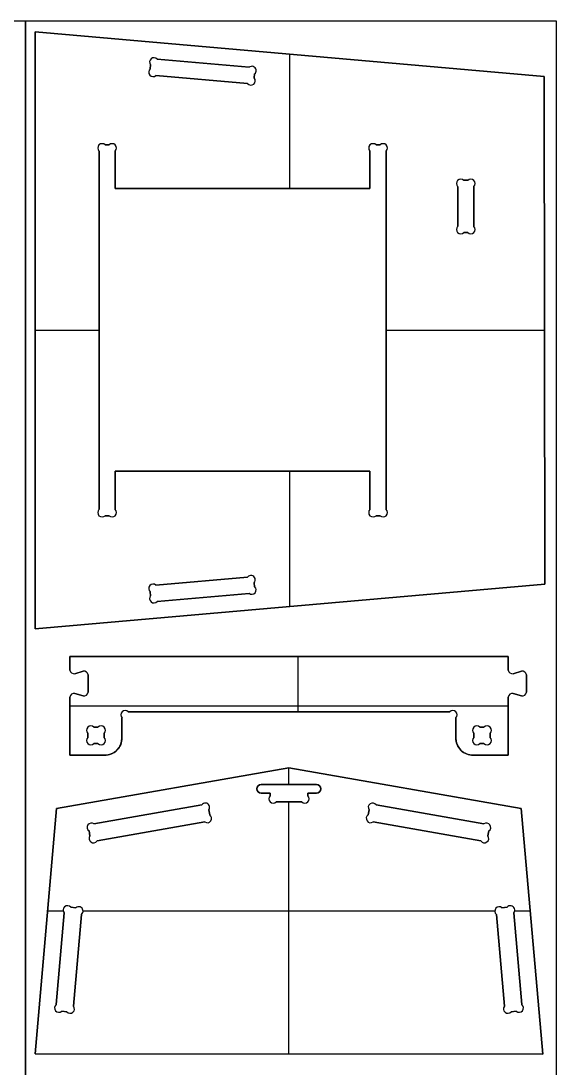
# Model space of a CAD drawing. Extents: x 1 to 2439, y 1 to 2439.
# Drawn here: x 605 to 1220, y 1236 to 2439 of the extents above; entities that cross this region are included whole.
import ezdxf

# ---------------------------------------------------------------- set-up
doc = ezdxf.new("R2010")
doc.units = 0
doc.header["$MEASUREMENT"] = 0
for name, color, linetype in [('PROFILE_-_INSIDE', 5, 'CONTINUOUS'), ('PROFILE_-_OUTSIDE', 18, 'CONTINUOUS'), ('SOLID', 4, 'CONTINUOUS'), ('STOCK_PERIMETER', 1, 'CONTINUOUS')]:
    doc.layers.add(name, color=color, linetype=linetype)

msp = doc.modelspace()

# ---------------------------------------------------------------- linework, layer by layer
at = {"layer": 'PROFILE_-_INSIDE'}
for p, q in [((761.9, 2395, 0), (867.4, 2385.8, 0)), ((753.9, 2383.9, 0), (754.3, 2388.6, 0)), ((865.7, 2367, 0), (760.3, 2376.3, 0)), ((873.8, 2378.1, 0), (873.4, 2373.5, 0)), ((695, 2289.4, 0), (695, 1877.6, 0)), ((706.6, 2296.5, 0), (702, 2296.5, 0)), ((713.7, 2246.5, 0), (713.7, 2289.4, 0)), ((1006.4, 2289.4, 0), (1006.4, 2246.5, 0)), ((1018.1, 2296.5, 0), (1013.5, 2296.5, 0)), ((1025.1, 1877.6, 0), (1025.1, 2289.4, 0)), ((1006.4, 2246.5, 0), (713.7, 2246.5, 0)), ((713.7, 1877.6, 0), (713.7, 1921.5, 0)), ((713.7, 1921.5, 0), (1006.4, 1921.5, 0)), ((1006.4, 1921.5, 0), (1006.4, 1877.6, 0)), ((702, 1870.5, 0), (706.6, 1870.5, 0)), ((1013.5, 1870.5, 0), (1018.1, 1870.5, 0)), ((865.7, 1800, 0), (760.3, 1790.7, 0)), ((873.8, 1788.9, 0), (873.4, 1793.5, 0)), ((753.9, 1783.1, 0), (754.3, 1778.4, 0)), ((761.9, 1772, 0), (867.4, 1781.2, 0)), ((881.5, 1561.6, 0), (945, 1561.6, 0)), ((891.5, 1551.6, 0), (881.5, 1551.6, 0)), ((891.5, 1548.6, 0), (891.5, 1551.6, 0)), ((927.9, 1541.6, 0), (898.6, 1541.6, 0)), ((945, 1551.6, 0), (935, 1551.6, 0)), ((935, 1551.6, 0), (935, 1548.6, 0)), ((813, 1538.2, 0), (689.2, 1516.4, 0)), ((822.3, 1526.7, 0), (821.2, 1532.5, 0)), ((1004.3, 1526.7, 0), (1005.3, 1532.5, 0)), ((1013.5, 1538.2, 0), (1137.3, 1516.4, 0)), ((692.7, 1496.7, 0), (816.5, 1518.5, 0)), ((1133.8, 1496.7, 0), (1010, 1518.5, 0)), ((683.5, 1508.2, 0), (684.5, 1502.4, 0)), ((1143, 1508.2, 0), (1142, 1502.4, 0)), ((662.6, 1420.5, 0), (668.4, 1420, 0)), ((1164, 1420.5, 0), (1158.1, 1420, 0)), ((645.7, 1308.6, 0), (654.9, 1414, 0)), ((674.8, 1412.3, 0), (665.6, 1306.8, 0)), ((1151.7, 1412.3, 0), (1160.9, 1306.8, 0)), ((1180.9, 1308.6, 0), (1171.6, 1414, 0)), ((657.9, 1300.4, 0), (652.1, 1300.9, 0)), ((1168.6, 1300.4, 0), (1174.4, 1300.9, 0))]:
    msp.add_line(p, q, dxfattribs=at)
at = {"layer": 'PROFILE_-_INSIDE', "color": 0, "linetype": 'BYBLOCK'}
for p, q in [((1118.9, 2255.9, 0), (1114.3, 2255.9, 0)), ((1107.2, 2248.8, 0), (1107.2, 2202.9, 0)), ((1125.9, 2202.9, 0), (1125.9, 2248.8, 0)), ((1114.3, 2195.9, 0), (1118.9, 2195.9, 0)), ((693.7, 1627.3, 0), (689.1, 1627.3, 0)), ((1132.8, 1627.3, 0), (1137.4, 1627.3, 0)), ((682.1, 1620.2, 0), (682.1, 1615.7, 0)), ((700.8, 1615.7, 0), (700.8, 1620.2, 0)), ((1125.7, 1615.7, 0), (1125.7, 1620.2, 0)), ((1144.5, 1620.2, 0), (1144.5, 1615.7, 0)), ((689.1, 1608.6, 0), (693.7, 1608.6, 0)), ((1137.4, 1608.6, 0), (1132.8, 1608.6, 0))]:
    msp.add_line(p, q, dxfattribs=at)
at = {"layer": 'PROFILE_-_INSIDE', "extrusion": (-2.78594e-05, 3.32016e-05, 1)}
msp.add_arc((758.1, 2391.8, 0.1), 5, 40, 220, dxfattribs=at)
at = {"layer": 'PROFILE_-_INSIDE', "extrusion": (-3.32016e-05, -2.78594e-05, 1)}
msp.add_arc((757.1, 2380.1, -0.1), 5, 130, 310, dxfattribs=at)
at = {"layer": 'PROFILE_-_INSIDE', "extrusion": (3.32016e-05, 2.78595e-05, 1)}
msp.add_arc((870.6, 2381.9, 0.1), 5, 310, 130, dxfattribs=at)
at = {"layer": 'PROFILE_-_INSIDE', "extrusion": (2.78595e-05, -3.32016e-05, 1)}
msp.add_arc((869.6, 2370.3, -0.1), 5, 220, 40, dxfattribs=at)
at = {"layer": 'PROFILE_-_INSIDE', "extrusion": (3.08258e-05, -3.08258e-05, 1)}
for centre in [(698.5, 2293, 0), (1009.9, 2293, 0)]:
    msp.add_arc(centre, 5, 45, 225, dxfattribs=at)
at = {"layer": 'PROFILE_-_INSIDE', "extrusion": (-3.08258e-05, -3.08258e-05, 1)}
for centre in [(1021.6, 2293, -0.1), (710.2, 2293, -0.1)]:
    msp.add_arc(centre, 5, 315, 135, dxfattribs=at)
at = {"layer": 'PROFILE_-_INSIDE', "color": 0, "linetype": 'BYBLOCK', "extrusion": (3.08258e-05, -3.08258e-05, 1)}
msp.add_arc((1110.7, 2252.3, 0), 5, 45, 225, dxfattribs=at)
at = {"layer": 'PROFILE_-_INSIDE', "color": 0, "linetype": 'BYBLOCK', "extrusion": (-3.08258e-05, -3.08258e-05, 1)}
msp.add_arc((1122.4, 2252.3, -0.1), 5, 315, 135, dxfattribs=at)
at = {"layer": 'PROFILE_-_INSIDE', "color": 0, "linetype": 'BYBLOCK', "extrusion": (3.08258e-05, 3.08258e-05, 1)}
msp.add_arc((1110.7, 2199.4, 0.1), 5, 135, 315, dxfattribs=at)
at = {"layer": 'PROFILE_-_INSIDE', "color": 0, "linetype": 'BYBLOCK', "extrusion": (-3.08258e-05, 3.08258e-05, 1)}
msp.add_arc((1122.4, 2199.4, 0), 5, 225, 45, dxfattribs=at)
at = {"layer": 'PROFILE_-_INSIDE', "extrusion": (3.08258e-05, 3.08258e-05, 1)}
for centre in [(698.5, 1874, 0.1), (1009.9, 1874, 0.1)]:
    msp.add_arc(centre, 5, 135, 315, dxfattribs=at)
at = {"layer": 'PROFILE_-_INSIDE', "extrusion": (-3.08258e-05, 3.08258e-05, 1)}
for centre in [(710.2, 1874, 0), (1021.6, 1874, 0)]:
    msp.add_arc(centre, 5, 225, 45, dxfattribs=at)
at = {"layer": 'PROFILE_-_INSIDE', "extrusion": (2.78595e-05, 3.32016e-05, 1)}
msp.add_arc((869.6, 1796.7, 0.1), 5, 320, 140, dxfattribs=at)
at = {"layer": 'PROFILE_-_INSIDE', "extrusion": (-3.32016e-05, 2.78594e-05, 1)}
msp.add_arc((757.1, 1786.9, 0), 5, 50, 230, dxfattribs=at)
at = {"layer": 'PROFILE_-_INSIDE', "extrusion": (3.32016e-05, -2.78595e-05, 1)}
msp.add_arc((870.6, 1785.1, 0), 5, 230, 50, dxfattribs=at)
at = {"layer": 'PROFILE_-_INSIDE', "extrusion": (-2.78594e-05, -3.32016e-05, 1)}
msp.add_arc((758.1, 1775.2, -0.1), 5, 140, 320, dxfattribs=at)
at = {"layer": 'PROFILE_-_INSIDE', "color": 0, "linetype": 'BYBLOCK'}
for centre, start, end in [((685.6, 1623.8, 0), 45, 225), ((697.3, 1623.8, 0), 315, 135), ((1129.3, 1623.8, 0), 45, 225), ((1140.9, 1623.8, 0), 315, 135), ((685.6, 1612.1, 0), 135, 315), ((697.3, 1612.1, 0), 225, 45), ((1129.3, 1612.1, 0), 135, 315), ((1140.9, 1612.1, 0), 225, 45)]:
    msp.add_arc(centre, 5, start, end, dxfattribs=at)
at = {"layer": 'PROFILE_-_INSIDE'}
for centre, start, end in [((881.5, 1556.6, 0), 90, 270), ((945, 1556.6, 0), 270, 90), ((817.1, 1535.3, 0), 325, 145), ((895.1, 1545.1, 0), 135, 315), ((931.5, 1545.1, 0), 225, 45), ((1009.4, 1535.3, 0), 35, 215), ((686.4, 1512.3, 0), 55, 235), ((819.4, 1522.6, 0), 235, 55), ((1007.1, 1522.6, 0), 125, 305), ((1140.2, 1512.3, 0), 305, 125), ((688.6, 1499.6, 0), 145, 325), ((1137.9, 1499.6, 0), 215, 35), ((658.7, 1417.3, 0), 40, 220), ((671.6, 1416.1, 0), 310, 130), ((1154.9, 1416.1, 0), 50, 230), ((1167.8, 1417.3, 0), 320, 140), ((648.9, 1304.8, 0), 130, 310), ((661.8, 1303.6, 0), 220, 40), ((1164.8, 1303.6, 0), 140, 320), ((1177.7, 1304.8, 0), 230, 50)]:
    msp.add_arc(centre, 5, start, end, dxfattribs=at)
at = {"layer": 'PROFILE_-_OUTSIDE'}
for p, q in [((1206.7, 2375.2, 0), (621.6, 2426.4, 0)), ((621.6, 2426.4, 0), (621.6, 1740.6, 0)), ((1207.2, 1791.8, 0), (1206.7, 2375.2, 0)), ((621.6, 1740.6, 0), (1207.2, 1791.8, 0)), ((661.4, 1693, 0), (661.4, 1708.6, 0)), ((661.4, 1708.6, 0), (1165.1, 1708.6, 0)), ((1165.1, 1708.6, 0), (1165.1, 1693, 0)), ((676.7, 1691.7, 0), (667.1, 1688.8, 0)), ((682.4, 1667.6, 0), (682.4, 1687.5, 0)), ((1170.8, 1688.8, 0), (1180.4, 1691.7, 0)), ((1186.1, 1687.5, 0), (1186.1, 1667.6, 0)), ((661.4, 1595.1, 0), (661.4, 1662.1, 0)), ((667.1, 1666.3, 0), (676.7, 1663.4, 0)), ((1165.1, 1662.1, 0), (1165.1, 1595.1, 0)), ((1180.4, 1663.4, 0), (1170.8, 1666.3, 0)), ((721.4, 1638, 0), (721.4, 1615.1, 0)), ((1098, 1645.1, 0), (728.5, 1645.1, 0)), ((1105.1, 1615.1, 0), (1105.1, 1638, 0)), ((701.4, 1595.1, 0), (661.4, 1595.1, 0)), ((1165.1, 1595.1, 0), (1125.1, 1595.1, 0)), ((913.3, 1580.9, 0), (646.2, 1533.8, 0)), ((1180.3, 1533.8, 0), (913.3, 1580.9, 0)), ((646.2, 1533.8, 0), (621.6, 1252.1, 0)), ((1205, 1251.6, 0), (1180.3, 1533.8, 0)), ((621.6, 1252.1, 0), (1205, 1251.6, 0))]:
    msp.add_line(p, q, dxfattribs=at)
for centre, radius, start, end in [((666.4, 1693.8, 0), 5, 188.4122, 278.4122), ((677.5, 1686.8, 0), 5, 8.4122, 98.4122), ((1170.1, 1693.8, 0), 5, 188.4122, 278.4122), ((1181.2, 1686.8, 0), 5, 8.4122, 98.4122), ((666.4, 1661.3, 0), 5, 81.5878, 171.5878), ((677.5, 1668.3, 0), 5, 261.5878, 351.5878), ((1170.1, 1661.3, 0), 5, 81.5878, 171.5878), ((1181.2, 1668.3, 0), 5, 261.5878, 351.5878), ((725, 1641.6, 0), 5, 45, 225), ((1101.6, 1641.6, 0), 5, 315, 135), ((701.4, 1615.1, 0), 20, 270, 0), ((1125.1, 1615.1, 0), 20, 180, 270)]:
    msp.add_arc(centre, radius, start, end, dxfattribs=at)
at = {"layer": 'SOLID'}
for p, q in [((621.6, 2426.4, 0), (621.6, 1740.6, 0)), ((1206.7, 2375.2, 0), (621.6, 2426.4, 0)), ((1206.7, 2375.2, 17.8), (621.6, 2426.4, 17.8)), ((621.6, 2426.4, 17.8), (621.6, 2426.4, 0)), ((621.6, 2426.4, 17.8), (621.6, 1740.6, 17.8)), ((621.6, 2426.4, 8.9), (1206.7, 2375.2, 8.9)), ((621.6, 1740.6, 8.9), (621.6, 2426.4, 8.9)), ((754.9, 2395.6, 0), (754.9, 2395.6, 17.8)), ((867.4, 2385.8, 0), (761.9, 2395, 0)), ((761.9, 2395, 17.8), (761.9, 2395, 0)), ((761.9, 2395, 17.8), (867.4, 2385.8, 17.8)), ((867.4, 2385.8, 8.9), (761.9, 2395, 8.9)), ((914.1, 2400.8, 0), (914.1, 2400.8, 17.8)), ((914.4, 2246.5, 0), (914.4, 2400.8, 0)), ((914.4, 2246.5, 17.8), (914.4, 2400.8, 17.8)), ((754.3, 2388.6, 0), (753.9, 2383.9, 0)), ((753.9, 2383.9, 17.8), (754.3, 2388.6, 17.8)), ((754.3, 2388.6, 8.9), (753.9, 2383.9, 8.9)), ((753.9, 2383.9, 17.8), (753.9, 2383.9, 0)), ((754.1, 2386.3, 0), (754.1, 2386.3, 17.8)), ((754.3, 2388.6, 17.8), (754.3, 2388.6, 0)), ((814.7, 2390.4, 0), (814.7, 2390.4, 17.8)), ((867.4, 2385.8, 17.8), (867.4, 2385.8, 0)), ((874.4, 2385.2, 0), (874.4, 2385.2, 17.8)), ((753.2, 2376.9, 0), (753.2, 2376.9, 17.8)), ((760.3, 2376.3, 0), (865.7, 2367, 0)), ((865.7, 2367, 17.8), (760.3, 2376.3, 17.8)), ((760.3, 2376.3, 17.8), (760.3, 2376.3, 0)), ((760.3, 2376.3, 8.9), (865.7, 2367, 8.9)), ((813, 2371.7, 0), (813, 2371.7, 17.8)), ((873.4, 2373.5, 0), (873.8, 2378.1, 0)), ((873.8, 2378.1, 17.8), (873.4, 2373.5, 17.8)), ((873.4, 2373.5, 8.9), (873.8, 2378.1, 8.9)), ((873.4, 2373.5, 17.8), (873.4, 2373.5, 0)), ((873.6, 2375.8, 0), (873.6, 2375.8, 17.8)), ((873.8, 2378.1, 0), (873.8, 2378.1, 17.8)), ((1207.2, 1791.8, 0), (1206.7, 2375.2, 0)), ((1207.2, 1791.8, 17.8), (1206.7, 2375.2, 17.8)), ((1206.7, 2375.2, 17.8), (1206.7, 2375.2, 0)), ((1206.7, 2375.2, 8.9), (1207.2, 1791.8, 8.9)), ((865.7, 2367, 17.8), (865.7, 2367, 0)), ((872.8, 2366.4, 0), (872.8, 2366.4, 17.8)), ((695, 2296.5, 0), (695, 2296.5, 17.8)), ((695, 1877.6, 0), (695, 2289.4, 0)), ((695, 1877.6, 17.8), (695, 2289.4, 17.8)), ((695, 2289.4, 17.8), (695, 2289.4, 0)), ((695, 2289.4, 8.9), (695, 1877.6, 8.9)), ((702, 2296.5, 0), (706.6, 2296.5, 0)), ((702, 2296.5, 17.8), (702, 2296.5, 0)), ((702, 2296.5, 17.8), (706.6, 2296.5, 17.8)), ((706.6, 2296.5, 8.9), (702, 2296.5, 8.9)), ((704.3, 2296.5, 0), (704.3, 2296.5, 17.8)), ((706.6, 2296.5, 17.8), (706.6, 2296.5, 0)), ((713.7, 2296.5, 0), (713.7, 2296.5, 17.8)), ((713.7, 2289.4, 0), (713.7, 2246.5, 0)), ((713.7, 2289.4, 17.8), (713.7, 2289.4, 0)), ((713.7, 2289.4, 17.8), (713.7, 2246.5, 17.8)), ((713.7, 2246.5, 8.9), (713.7, 2289.4, 8.9)), ((1006.4, 2296.5, 0), (1006.4, 2296.5, 17.8)), ((1006.4, 2246.5, 0), (1006.4, 2289.4, 0)), ((1006.4, 2246.5, 17.8), (1006.4, 2289.4, 17.8)), ((1006.4, 2289.4, 17.8), (1006.4, 2289.4, 0)), ((1006.4, 2289.4, 8.9), (1006.4, 2246.5, 8.9)), ((1013.5, 2296.5, 0), (1018.1, 2296.5, 0)), ((1013.5, 2296.5, 17.8), (1013.5, 2296.5, 0)), ((1013.5, 2296.5, 17.8), (1018.1, 2296.5, 17.8)), ((1018.1, 2296.5, 8.9), (1013.5, 2296.5, 8.9)), ((1015.8, 2296.5, 0), (1015.8, 2296.5, 17.8)), ((1018.1, 2296.5, 17.8), (1018.1, 2296.5, 0)), ((1025.1, 2296.5, 0), (1025.1, 2296.5, 17.8)), ((1025.1, 2289.4, 0), (1025.1, 1877.6, 0)), ((1025.1, 2289.4, 17.8), (1025.1, 2289.4, 0)), ((1025.1, 2289.4, 17.8), (1025.1, 1877.6, 17.8)), ((1025.1, 1877.6, 8.9), (1025.1, 2289.4, 8.9)), ((713.7, 2268, 0), (713.7, 2268, 17.8)), ((1006.4, 2268, 0), (1006.4, 2268, 17.8)), ((1107.2, 2255.9, 0), (1107.2, 2255.9, 17.8)), ((1114.3, 2255.9, 0), (1118.9, 2255.9, 0)), ((1114.3, 2255.9, 17.8), (1114.3, 2255.9, 0)), ((1114.3, 2255.9, 17.8), (1118.9, 2255.9, 17.8)), ((1118.9, 2255.9, 8.9), (1114.3, 2255.9, 8.9)), ((1116.6, 2255.9, 0), (1116.6, 2255.9, 17.8)), ((1118.9, 2255.9, 17.8), (1118.9, 2255.9, 0)), ((1125.9, 2255.9, 0), (1125.9, 2255.9, 17.8)), ((713.7, 2246.5, 0), (1006.4, 2246.5, 0)), ((713.7, 2246.5, 17.8), (713.7, 2246.5, 0)), ((713.7, 2246.5, 17.8), (1006.4, 2246.5, 17.8)), ((1006.4, 2246.5, 8.9), (713.7, 2246.5, 8.9)), ((860, 2246.5, 0), (860, 2246.5, 17.8)), ((1006.4, 2246.5, 17.8), (1006.4, 2246.5, 0)), ((1107.2, 2202.9, 0), (1107.2, 2248.8, 0)), ((1107.2, 2202.9, 17.8), (1107.2, 2248.8, 17.8)), ((1107.2, 2248.8, 17.8), (1107.2, 2248.8, 0)), ((1107.2, 2248.8, 8.9), (1107.2, 2202.9, 8.9)), ((1125.9, 2248.8, 0), (1125.9, 2202.9, 0)), ((1125.9, 2248.8, 17.8), (1125.9, 2248.8, 0)), ((1125.9, 2248.8, 17.8), (1125.9, 2202.9, 17.8)), ((1125.9, 2202.9, 8.9), (1125.9, 2248.8, 8.9)), ((1107.2, 2225.9, 0), (1107.2, 2225.9, 17.8)), ((1125.9, 2225.9, 0), (1125.9, 2225.9, 17.8)), ((1107.2, 2202.9, 17.8), (1107.2, 2202.9, 0)), ((1125.9, 2202.9, 17.8), (1125.9, 2202.9, 0)), ((1107.2, 2195.9, 0), (1107.2, 2195.9, 17.8)), ((1118.9, 2195.9, 0), (1114.3, 2195.9, 0)), ((1114.3, 2195.9, 0), (1114.3, 2195.9, 17.8)), ((1118.9, 2195.9, 17.8), (1114.3, 2195.9, 17.8)), ((1114.3, 2195.9, 8.9), (1118.9, 2195.9, 8.9)), ((1116.6, 2195.9, 0), (1116.6, 2195.9, 17.8)), ((1118.9, 2195.9, 17.8), (1118.9, 2195.9, 0)), ((1125.9, 2195.9, 0), (1125.9, 2195.9, 17.8)), ((621.6, 2083.5, 0), (695, 2083.5, 0)), ((621.6, 2083.5, 0), (621.6, 2083.5, 17.8)), ((621.6, 2083.5, 17.8), (695, 2083.5, 17.8)), ((695, 2083.5, 0), (695, 2083.5, 17.8)), ((1025.1, 2083.5, 0), (1206.9, 2083.5, 0)), ((1025.1, 2083.5, 0), (1025.1, 2083.5, 17.8)), ((1025.1, 2083.5, 17.8), (1206.9, 2083.5, 17.8)), ((1206.9, 2083.5, 0), (1206.9, 2083.5, 17.8)), ((1006.4, 1921.5, 0), (713.7, 1921.5, 0)), ((713.7, 1921.5, 0), (713.7, 1877.6, 0)), ((1006.4, 1921.5, 17.8), (713.7, 1921.5, 17.8)), ((713.7, 1921.5, 17.8), (713.7, 1921.5, 0)), ((713.7, 1921.5, 17.8), (713.7, 1877.6, 17.8)), ((713.7, 1921.5, 8.9), (1006.4, 1921.5, 8.9)), ((713.7, 1877.6, 8.9), (713.7, 1921.5, 8.9)), ((860, 1921.5, 0), (860, 1921.5, 17.8)), ((914.4, 1766.2, 0), (914.4, 1921.5, 0)), ((914.4, 1766.2, 17.8), (914.4, 1921.5, 17.8)), ((1006.4, 1877.6, 0), (1006.4, 1921.5, 0)), ((1006.4, 1921.5, 0), (1006.4, 1921.5, 17.8)), ((1006.4, 1877.6, 17.8), (1006.4, 1921.5, 17.8)), ((1006.4, 1921.5, 8.9), (1006.4, 1877.6, 8.9)), ((713.7, 1899.5, 0), (713.7, 1899.5, 17.8)), ((1006.4, 1899.5, 0), (1006.4, 1899.5, 17.8)), ((695, 1877.6, 17.8), (695, 1877.6, 0)), ((713.7, 1877.6, 17.8), (713.7, 1877.6, 0)), ((1006.4, 1877.6, 17.8), (1006.4, 1877.6, 0)), ((1025.1, 1877.6, 17.8), (1025.1, 1877.6, 0)), ((695, 1870.5, 0), (695, 1870.5, 17.8)), ((706.6, 1870.5, 0), (702, 1870.5, 0)), ((706.6, 1870.5, 17.8), (702, 1870.5, 17.8)), ((702, 1870.5, 17.8), (702, 1870.5, 0)), ((702, 1870.5, 8.9), (706.6, 1870.5, 8.9)), ((704.3, 1870.5, 0), (704.3, 1870.5, 17.8)), ((706.6, 1870.5, 17.8), (706.6, 1870.5, 0)), ((713.7, 1870.5, 0), (713.7, 1870.5, 17.8)), ((1006.4, 1870.5, 0), (1006.4, 1870.5, 17.8)), ((1018.1, 1870.5, 0), (1013.5, 1870.5, 0)), ((1018.1, 1870.5, 17.8), (1013.5, 1870.5, 17.8)), ((1013.5, 1870.5, 17.8), (1013.5, 1870.5, 0)), ((1013.5, 1870.5, 8.9), (1018.1, 1870.5, 8.9)), ((1015.8, 1870.5, 0), (1015.8, 1870.5, 17.8)), ((1018.1, 1870.5, 17.8), (1018.1, 1870.5, 0)), ((1025.1, 1870.5, 0), (1025.1, 1870.5, 17.8)), ((760.3, 1790.7, 0), (865.7, 1800, 0)), ((760.3, 1790.7, 17.8), (865.7, 1800, 17.8)), ((865.7, 1800, 8.9), (760.3, 1790.7, 8.9)), ((813, 1795.3, 0), (813, 1795.3, 17.8)), ((865.7, 1800, 17.8), (865.7, 1800, 0)), ((872.8, 1800.6, 0), (872.8, 1800.6, 17.8)), ((873.4, 1793.5, 0), (873.8, 1788.9, 0)), ((873.4, 1793.5, 17.8), (873.4, 1793.5, 0)), ((873.4, 1793.5, 17.8), (873.8, 1788.9, 17.8)), ((873.8, 1788.9, 8.9), (873.4, 1793.5, 8.9)), ((621.6, 1740.6, 0), (1207.2, 1791.8, 0)), ((621.6, 1740.6, 17.8), (1207.2, 1791.8, 17.8)), ((1207.2, 1791.8, 8.9), (621.6, 1740.6, 8.9)), ((753.2, 1790.1, 0), (753.2, 1790.1, 17.8)), ((754.3, 1778.4, 0), (753.9, 1783.1, 0)), ((754.3, 1778.4, 17.8), (753.9, 1783.1, 17.8)), ((753.9, 1783.1, 17.8), (753.9, 1783.1, 0)), ((753.9, 1783.1, 8.9), (754.3, 1778.4, 8.9)), ((760.3, 1790.7, 17.8), (760.3, 1790.7, 0)), ((867.4, 1781.2, 0), (761.9, 1772, 0)), ((867.4, 1781.2, 17.8), (761.9, 1772, 17.8)), ((761.9, 1772, 8.9), (867.4, 1781.2, 8.9)), ((867.4, 1781.2, 17.8), (867.4, 1781.2, 0)), ((873.6, 1791.2, 0), (873.6, 1791.2, 17.8)), ((873.8, 1788.9, 0), (873.8, 1788.9, 17.8)), ((874.4, 1781.8, 0), (874.4, 1781.8, 17.8)), ((1207.2, 1791.8, 17.8), (1207.2, 1791.8, 0)), ((754.1, 1780.7, 0), (754.1, 1780.7, 17.8)), ((754.3, 1778.4, 17.8), (754.3, 1778.4, 0)), ((754.9, 1771.4, 0), (754.9, 1771.4, 17.8)), ((761.9, 1772, 17.8), (761.9, 1772, 0)), ((814.7, 1776.6, 0), (814.7, 1776.6, 17.8)), ((914.4, 1766.2, 0), (914.4, 1766.2, 17.8)), ((621.6, 1740.6, 0), (621.6, 1740.6, 17.8)), ((661.4, 1708.6, 0), (661.4, 1693, 0)), ((1165.1, 1708.6, 0), (661.4, 1708.6, 0)), ((1165.1, 1708.6, 17.8), (661.4, 1708.6, 17.8)), ((661.4, 1708.6, 17.8), (661.4, 1708.6, 0)), ((661.4, 1708.6, 17.8), (661.4, 1693, 17.8)), ((661.4, 1708.6, 8.9), (1165.1, 1708.6, 8.9)), ((661.4, 1693, 8.9), (661.4, 1708.6, 8.9)), ((661.4, 1700.8, 0), (661.4, 1700.8, 17.8)), ((913.3, 1708.6, 0), (913.3, 1708.6, 17.8)), ((923.8, 1645.1, 0), (923.8, 1708.6, 0)), ((923.8, 1645.1, 17.8), (923.8, 1708.6, 17.8)), ((1165.1, 1693, 0), (1165.1, 1708.6, 0)), ((1165.1, 1693, 17.8), (1165.1, 1708.6, 17.8)), ((1165.1, 1708.6, 17.8), (1165.1, 1708.6, 0)), ((1165.1, 1708.6, 8.9), (1165.1, 1693, 8.9)), ((1165.1, 1700.8, 0), (1165.1, 1700.8, 17.8)), ((661.4, 1693, 17.8), (661.4, 1693, 0)), ((663.4, 1689.7, 0), (663.4, 1689.7, 17.8)), ((667.1, 1688.8, 0), (676.7, 1691.7, 0)), ((667.1, 1688.8, 17.8), (676.7, 1691.7, 17.8)), ((676.7, 1691.7, 8.9), (667.1, 1688.8, 8.9)), ((667.1, 1688.8, 17.8), (667.1, 1688.8, 0)), ((671.9, 1690.3, 0), (671.9, 1690.3, 17.8)), ((676.7, 1691.7, 17.8), (676.7, 1691.7, 0)), ((680.5, 1690.8, 0), (680.5, 1690.8, 17.8)), ((682.4, 1687.5, 0), (682.4, 1667.6, 0)), ((682.4, 1687.5, 17.8), (682.4, 1687.5, 0)), ((682.4, 1687.5, 17.8), (682.4, 1667.6, 17.8)), ((682.4, 1667.6, 8.9), (682.4, 1687.5, 8.9)), ((1165.1, 1693, 17.8), (1165.1, 1693, 0)), ((1167.1, 1689.7, 0), (1167.1, 1689.7, 17.8)), ((1180.4, 1691.7, 0), (1170.8, 1688.8, 0)), ((1180.4, 1691.7, 17.8), (1170.8, 1688.8, 17.8)), ((1170.8, 1688.8, 8.9), (1180.4, 1691.7, 8.9)), ((1170.8, 1688.8, 17.8), (1170.8, 1688.8, 0)), ((1175.6, 1690.3, 0), (1175.6, 1690.3, 17.8)), ((1180.4, 1691.7, 17.8), (1180.4, 1691.7, 0)), ((1184.1, 1690.8, 0), (1184.1, 1690.8, 17.8)), ((1186.1, 1667.6, 0), (1186.1, 1687.5, 0)), ((1186.1, 1667.6, 17.8), (1186.1, 1687.5, 17.8)), ((1186.1, 1687.5, 17.8), (1186.1, 1687.5, 0)), ((1186.1, 1687.5, 8.9), (1186.1, 1667.6, 8.9)), ((682.4, 1677.5, 0), (682.4, 1677.5, 17.8)), ((1186.1, 1677.5, 0), (1186.1, 1677.5, 17.8)), ((661.4, 1662.1, 0), (661.4, 1595.1, 0)), ((661.4, 1662.1, 17.8), (661.4, 1662.1, 0)), ((661.4, 1662.1, 17.8), (661.4, 1595.1, 17.8)), ((661.4, 1595.1, 8.9), (661.4, 1662.1, 8.9)), ((663.4, 1665.3, 0), (663.4, 1665.3, 17.8)), ((676.7, 1663.4, 0), (667.1, 1666.3, 0)), ((676.7, 1663.4, 17.8), (667.1, 1666.3, 17.8)), ((667.1, 1666.3, 17.8), (667.1, 1666.3, 0)), ((667.1, 1666.3, 8.9), (676.7, 1663.4, 8.9)), ((671.9, 1664.8, 0), (671.9, 1664.8, 17.8)), ((676.7, 1663.4, 17.8), (676.7, 1663.4, 0)), ((680.5, 1664.3, 0), (680.5, 1664.3, 17.8)), ((682.4, 1667.6, 17.8), (682.4, 1667.6, 0)), ((1165.1, 1595.1, 0), (1165.1, 1662.1, 0)), ((1165.1, 1595.1, 17.8), (1165.1, 1662.1, 17.8)), ((1165.1, 1662.1, 17.8), (1165.1, 1662.1, 0)), ((1165.1, 1662.1, 8.9), (1165.1, 1595.1, 8.9)), ((1167.1, 1665.3, 0), (1167.1, 1665.3, 17.8)), ((1170.8, 1666.3, 0), (1180.4, 1663.4, 0)), ((1170.8, 1666.3, 17.8), (1170.8, 1666.3, 0)), ((1170.8, 1666.3, 17.8), (1180.4, 1663.4, 17.8)), ((1180.4, 1663.4, 8.9), (1170.8, 1666.3, 8.9)), ((1175.6, 1664.8, 0), (1175.6, 1664.8, 17.8)), ((1180.4, 1663.4, 17.8), (1180.4, 1663.4, 0)), ((1184.1, 1664.3, 0), (1184.1, 1664.3, 17.8)), ((1186.1, 1667.6, 17.8), (1186.1, 1667.6, 0)), ((661.4, 1651.9, 0), (1165.1, 1651.9, 0)), ((661.4, 1651.9, 17.8), (1165.1, 1651.9, 17.8)), ((721.4, 1645.1, 0), (721.4, 1645.1, 17.8)), ((721.4, 1615.1, 0), (721.4, 1638, 0)), ((721.4, 1615.1, 17.8), (721.4, 1638, 17.8)), ((721.4, 1638, 17.8), (721.4, 1638, 0)), ((721.4, 1638, 8.9), (721.4, 1615.1, 8.9)), ((728.5, 1645.1, 0), (1098, 1645.1, 0)), ((728.5, 1645.1, 17.8), (728.5, 1645.1, 0)), ((728.5, 1645.1, 17.8), (1098, 1645.1, 17.8)), ((1098, 1645.1, 8.9), (728.5, 1645.1, 8.9)), ((913.3, 1645.1, 0), (913.3, 1645.1, 17.8)), ((1098, 1645.1, 17.8), (1098, 1645.1, 0)), ((1105.1, 1645.1, 0), (1105.1, 1645.1, 17.8)), ((1105.1, 1638, 17.8), (1105.1, 1638, 0)), ((661.4, 1628.6, 0), (661.4, 1628.6, 17.8)), ((682.1, 1627.3, 0), (682.1, 1627.3, 17.8)), ((693.7, 1627.3, 0), (689.1, 1627.3, 0)), ((689.1, 1627.3, 17.8), (689.1, 1627.3, 0)), ((689.1, 1627.3, 17.8), (693.7, 1627.3, 17.8)), ((693.7, 1627.3, 8.9), (689.1, 1627.3, 8.9)), ((691.4, 1627.3, 0), (691.4, 1627.3, 17.8)), ((693.7, 1627.3, 17.8), (693.7, 1627.3, 0)), ((700.8, 1627.3, 0), (700.8, 1627.3, 17.8)), ((721.4, 1626.6, 0), (721.4, 1626.6, 17.8)), ((1125.7, 1627.3, 0), (1125.7, 1627.3, 17.8)), ((1132.8, 1627.3, 0), (1137.4, 1627.3, 0)), ((1132.8, 1627.3, 17.8), (1132.8, 1627.3, 0)), ((1132.8, 1627.3, 17.8), (1137.4, 1627.3, 17.8)), ((1137.4, 1627.3, 8.9), (1132.8, 1627.3, 8.9)), ((1135.1, 1627.3, 0), (1135.1, 1627.3, 17.8)), ((1137.4, 1627.3, 17.8), (1137.4, 1627.3, 0)), ((1144.5, 1627.3, 0), (1144.5, 1627.3, 17.8)), ((1165.1, 1628.6, 0), (1165.1, 1628.6, 17.8)), ((682.1, 1620.2, 0), (682.1, 1615.7, 0)), ((682.1, 1615.7, 17.8), (682.1, 1620.2, 17.8)), ((682.1, 1620.2, 17.8), (682.1, 1620.2, 0)), ((682.1, 1620.2, 8.9), (682.1, 1615.7, 8.9)), ((682.1, 1618, 0), (682.1, 1618, 17.8)), ((682.1, 1615.7, 17.8), (682.1, 1615.7, 0)), ((700.8, 1615.7, 0), (700.8, 1620.2, 0)), ((700.8, 1620.2, 17.8), (700.8, 1620.2, 0)), ((700.8, 1620.2, 17.8), (700.8, 1615.7, 17.8)), ((700.8, 1615.7, 8.9), (700.8, 1620.2, 8.9)), ((700.8, 1618, 0), (700.8, 1618, 17.8)), ((700.8, 1615.7, 17.8), (700.8, 1615.7, 0)), ((721.4, 1615.1, 0), (721.4, 1615.1, 17.8)), ((1105.1, 1615.1, 0), (1105.1, 1615.1, 17.8)), ((1125.7, 1615.7, 0), (1125.7, 1620.2, 0)), ((1125.7, 1615.7, 17.8), (1125.7, 1620.2, 17.8)), ((1125.7, 1620.2, 17.8), (1125.7, 1620.2, 0)), ((1125.7, 1620.2, 8.9), (1125.7, 1615.7, 8.9)), ((1125.7, 1618, 0), (1125.7, 1618, 17.8)), ((1125.7, 1615.7, 17.8), (1125.7, 1615.7, 0)), ((1144.5, 1620.2, 0), (1144.5, 1615.7, 0)), ((1144.5, 1620.2, 17.8), (1144.5, 1620.2, 0)), ((1144.5, 1620.2, 17.8), (1144.5, 1615.7, 17.8)), ((1144.5, 1615.7, 8.9), (1144.5, 1620.2, 8.9)), ((1144.5, 1618, 0), (1144.5, 1618, 17.8)), ((1144.5, 1615.7, 17.8), (1144.5, 1615.7, 0)), ((682.1, 1608.6, 0), (682.1, 1608.6, 17.8)), ((689.1, 1608.6, 0), (693.7, 1608.6, 0)), ((689.1, 1608.6, 0), (689.1, 1608.6, 17.8)), ((693.7, 1608.6, 17.8), (689.1, 1608.6, 17.8)), ((689.1, 1608.6, 8.9), (693.7, 1608.6, 8.9)), ((691.4, 1608.6, 0), (691.4, 1608.6, 17.8)), ((693.7, 1608.6, 17.8), (693.7, 1608.6, 0)), ((700.8, 1608.6, 0), (700.8, 1608.6, 17.8)), ((1125.7, 1608.6, 0), (1125.7, 1608.6, 17.8)), ((1137.4, 1608.6, 0), (1132.8, 1608.6, 0)), ((1137.4, 1608.6, 17.8), (1132.8, 1608.6, 17.8)), ((1132.8, 1608.6, 17.8), (1132.8, 1608.6, 0)), ((1132.8, 1608.6, 8.9), (1137.4, 1608.6, 8.9)), ((1135.1, 1608.6, 0), (1135.1, 1608.6, 17.8)), ((1137.4, 1608.6, 0), (1137.4, 1608.6, 17.8)), ((1144.5, 1608.6, 0), (1144.5, 1608.6, 17.8)), ((661.4, 1595.1, 17.8), (661.4, 1595.1, 0)), ((701.4, 1595.1, 0), (701.4, 1595.1, 17.8)), ((1125.1, 1595.1, 0), (1125.1, 1595.1, 17.8)), ((1165.1, 1595.1, 17.8), (1165.1, 1595.1, 0)), ((913.3, 1580.9, 0), (646.2, 1533.8, 0)), ((913.3, 1580.9, 17.8), (646.2, 1533.8, 17.8)), ((646.2, 1533.8, 8.9), (913.3, 1580.9, 8.9)), ((1180.3, 1533.8, 0), (913.3, 1580.9, 0)), ((1180.3, 1533.8, 17.8), (913.3, 1580.9, 17.8)), ((913.3, 1580.9, 17.8), (913.3, 1580.9, 0)), ((913.3, 1561.6, 0), (913.3, 1580.9, 0)), ((913.3, 1580.9, 8.9), (1180.3, 1533.8, 8.9)), ((913.3, 1561.6, 17.8), (913.3, 1580.9, 17.8)), ((779.8, 1557.4, 0), (779.8, 1557.4, 17.8)), ((876.5, 1556.6, 0), (876.5, 1556.6, 17.8)), ((881.5, 1561.6, 0), (881.5, 1561.6, 17.8)), ((945, 1561.6, 0), (945, 1561.6, 17.8)), ((950, 1556.6, 0), (950, 1556.6, 17.8)), ((1046.8, 1557.4, 0), (1046.8, 1557.4, 17.8)), ((881.5, 1551.6, 0), (881.5, 1551.6, 17.8)), ((891.5, 1551.6, 0), (891.5, 1548.6, 0)), ((891.5, 1548.6, 17.8), (891.5, 1551.6, 17.8)), ((891.5, 1551.6, 17.8), (891.5, 1551.6, 0)), ((891.5, 1551.6, 8.9), (891.5, 1548.6, 8.9)), ((891.5, 1550.1, 0), (891.5, 1550.1, 17.8)), ((891.5, 1548.6, 17.8), (891.5, 1548.6, 0)), ((891.5, 1541.6, 0), (891.5, 1541.6, 17.8)), ((898.6, 1541.6, 0), (927.9, 1541.6, 0)), ((927.9, 1541.6, 17.8), (898.6, 1541.6, 17.8)), ((898.6, 1541.6, 17.8), (898.6, 1541.6, 0)), ((898.6, 1541.6, 8.9), (927.9, 1541.6, 8.9)), ((913.3, 1251.8, 0), (913.3, 1541.6, 0)), ((913.3, 1541.6, 0), (913.3, 1541.6, 17.8)), ((913.3, 1251.8, 17.8), (913.3, 1541.6, 17.8)), ((927.9, 1541.6, 17.8), (927.9, 1541.6, 0)), ((935, 1548.6, 0), (935, 1551.6, 0)), ((935, 1551.6, 17.8), (935, 1551.6, 0)), ((935, 1551.6, 17.8), (935, 1548.6, 17.8)), ((935, 1548.6, 8.9), (935, 1551.6, 8.9)), ((935, 1550.1, 0), (935, 1550.1, 17.8)), ((935, 1548.6, 17.8), (935, 1548.6, 0)), ((935, 1541.6, 0), (935, 1541.6, 17.8)), ((945, 1551.6, 0), (945, 1551.6, 17.8)), ((646.2, 1533.8, 0), (621.6, 1252.1, 0)), ((646.2, 1533.8, 17.8), (621.6, 1252.1, 17.8)), ((621.6, 1252.1, 8.9), (646.2, 1533.8, 8.9)), ((646.2, 1533.8, 17.8), (646.2, 1533.8, 0)), ((689.2, 1516.4, 0), (813, 1538.2, 0)), ((689.2, 1516.4, 17.8), (813, 1538.2, 17.8)), ((813, 1538.2, 8.9), (689.2, 1516.4, 8.9)), ((813, 1538.2, 17.8), (813, 1538.2, 0)), ((820, 1539.4, 0), (820, 1539.4, 17.8)), ((821.2, 1532.5, 0), (822.3, 1526.7, 0)), ((821.2, 1532.5, 17.8), (821.2, 1532.5, 0)), ((821.2, 1532.5, 17.8), (822.3, 1526.7, 17.8)), ((822.3, 1526.7, 8.9), (821.2, 1532.5, 8.9)), ((821.7, 1529.6, 0), (821.7, 1529.6, 17.8)), ((1005.3, 1532.5, 0), (1004.3, 1526.7, 0)), ((1004.3, 1526.7, 17.8), (1005.3, 1532.5, 17.8)), ((1005.3, 1532.5, 8.9), (1004.3, 1526.7, 8.9)), ((1004.8, 1529.6, 0), (1004.8, 1529.6, 17.8)), ((1005.3, 1532.5, 17.8), (1005.3, 1532.5, 0)), ((1006.5, 1539.4, 0), (1006.5, 1539.4, 17.8)), ((1137.3, 1516.4, 0), (1013.5, 1538.2, 0)), ((1013.5, 1538.2, 17.8), (1013.5, 1538.2, 0)), ((1013.5, 1538.2, 17.8), (1137.3, 1516.4, 17.8)), ((1137.3, 1516.4, 8.9), (1013.5, 1538.2, 8.9)), ((1205, 1251.6, 0), (1180.3, 1533.8, 0)), ((1180.3, 1533.8, 0), (1180.3, 1533.8, 17.8)), ((1205, 1251.6, 17.8), (1180.3, 1533.8, 17.8)), ((1180.3, 1533.8, 8.9), (1205, 1251.6, 8.9)), ((689.2, 1516.4, 0), (689.2, 1516.4, 17.8)), ((816.5, 1518.5, 0), (692.7, 1496.7, 0)), ((816.5, 1518.5, 17.8), (692.7, 1496.7, 17.8)), ((692.7, 1496.7, 8.9), (816.5, 1518.5, 8.9)), ((751.1, 1527.3, 0), (751.1, 1527.3, 17.8)), ((816.5, 1518.5, 17.8), (816.5, 1518.5, 0)), ((820.3, 1517.7, 0), (820.3, 1517.7, 17.8)), ((822.3, 1526.7, 17.8), (822.3, 1526.7, 0)), ((823.5, 1519.7, 0), (823.5, 1519.7, 17.8)), ((824.3, 1523.5, 0), (824.3, 1523.5, 17.8)), ((1002.2, 1523.5, 0), (1002.2, 1523.5, 17.8)), ((1003, 1519.7, 0), (1003, 1519.7, 17.8)), ((1004.3, 1526.7, 17.8), (1004.3, 1526.7, 0)), ((1006.3, 1517.7, 0), (1006.3, 1517.7, 17.8)), ((1010, 1518.5, 0), (1133.8, 1496.7, 0)), ((1133.8, 1496.7, 17.8), (1010, 1518.5, 17.8)), ((1010, 1518.5, 17.8), (1010, 1518.5, 0)), ((1010, 1518.5, 8.9), (1133.8, 1496.7, 8.9)), ((1075.4, 1527.3, 0), (1075.4, 1527.3, 17.8)), ((1137.3, 1516.4, 0), (1137.3, 1516.4, 17.8)), ((682.3, 1515.2, 0), (682.3, 1515.2, 17.8)), ((684.5, 1502.4, 0), (683.5, 1508.2, 0)), ((684.5, 1502.4, 17.8), (683.5, 1508.2, 17.8)), ((683.5, 1508.2, 17.8), (683.5, 1508.2, 0)), ((683.5, 1508.2, 8.9), (684.5, 1502.4, 8.9)), ((684, 1505.3, 0), (684, 1505.3, 17.8)), ((754.6, 1507.6, 0), (754.6, 1507.6, 17.8)), ((1071.9, 1507.6, 0), (1071.9, 1507.6, 17.8)), ((1142, 1502.4, 0), (1143, 1508.2, 0)), ((1143, 1508.2, 17.8), (1142, 1502.4, 17.8)), ((1142, 1502.4, 8.9), (1143, 1508.2, 8.9)), ((1142.5, 1505.3, 0), (1142.5, 1505.3, 17.8)), ((1143, 1508.2, 17.8), (1143, 1508.2, 0)), ((1144.2, 1515.2, 0), (1144.2, 1515.2, 17.8)), ((684.5, 1502.4, 17.8), (684.5, 1502.4, 0)), ((685.8, 1495.5, 0), (685.8, 1495.5, 17.8)), ((692.7, 1496.7, 17.8), (692.7, 1496.7, 0)), ((1133.8, 1496.7, 17.8), (1133.8, 1496.7, 0)), ((1140.8, 1495.5, 0), (1140.8, 1495.5, 17.8)), ((1142, 1502.4, 17.8), (1142, 1502.4, 0)), ((655.5, 1421.1, 0), (655.5, 1421.1, 17.8)), ((668.4, 1420, 0), (662.6, 1420.5, 0)), ((662.6, 1420.5, 17.8), (662.6, 1420.5, 0)), ((662.6, 1420.5, 17.8), (668.4, 1420, 17.8)), ((668.4, 1420, 8.9), (662.6, 1420.5, 8.9)), ((665.5, 1420.2, 0), (665.5, 1420.2, 17.8)), ((668.4, 1420, 17.8), (668.4, 1420, 0)), ((1158.1, 1420, 0), (1164, 1420.5, 0)), ((1158.1, 1420, 17.8), (1164, 1420.5, 17.8)), ((1164, 1420.5, 8.9), (1158.1, 1420, 8.9)), ((1158.1, 1420, 17.8), (1158.1, 1420, 0)), ((1161.1, 1420.2, 0), (1161.1, 1420.2, 17.8)), ((1164, 1420.5, 17.8), (1164, 1420.5, 0)), ((1171, 1421.1, 0), (1171, 1421.1, 17.8)), ((636, 1416.2, 0), (653.8, 1416.2, 0)), ((636, 1416.2, 17.8), (653.8, 1416.2, 17.8)), ((654.9, 1414, 0), (645.7, 1308.6, 0)), ((645.7, 1308.6, 17.8), (654.9, 1414, 17.8)), ((654.9, 1414, 8.9), (645.7, 1308.6, 8.9)), ((654.9, 1414, 17.8), (654.9, 1414, 0)), ((665.6, 1306.8, 0), (674.8, 1412.3, 0)), ((674.8, 1412.3, 17.8), (665.6, 1306.8, 17.8)), ((665.6, 1306.8, 8.9), (674.8, 1412.3, 8.9)), ((674.8, 1412.3, 17.8), (674.8, 1412.3, 0)), ((675.4, 1419.3, 0), (675.4, 1419.3, 17.8)), ((676.6, 1416.2, 0), (1149.9, 1416.2, 0)), ((676.6, 1416.2, 17.8), (1149.9, 1416.2, 17.8)), ((1151.1, 1419.3, 0), (1151.1, 1419.3, 17.8)), ((1160.9, 1306.8, 0), (1151.7, 1412.3, 0)), ((1160.9, 1306.8, 17.8), (1151.7, 1412.3, 17.8)), ((1151.7, 1412.3, 17.8), (1151.7, 1412.3, 0)), ((1151.7, 1412.3, 8.9), (1160.9, 1306.8, 8.9)), ((1171.6, 1414, 0), (1180.9, 1308.6, 0)), ((1171.6, 1414, 17.8), (1171.6, 1414, 0)), ((1171.6, 1414, 17.8), (1180.9, 1308.6, 17.8)), ((1180.9, 1308.6, 8.9), (1171.6, 1414, 8.9)), ((1172.7, 1416.2, 0), (1190.6, 1416.2, 0)), ((1172.7, 1416.2, 17.8), (1190.6, 1416.2, 17.8)), ((633.9, 1393, 0), (633.9, 1393, 17.8)), ((1192.6, 1392.7, 0), (1192.6, 1392.7, 17.8)), ((650.3, 1361.3, 0), (650.3, 1361.3, 17.8)), ((1176.3, 1361.3, 0), (1176.3, 1361.3, 17.8)), ((670.2, 1359.6, 0), (670.2, 1359.6, 17.8)), ((1156.3, 1359.6, 0), (1156.3, 1359.6, 17.8)), ((645, 1301.5, 0), (645, 1301.5, 17.8)), ((645.7, 1308.6, 17.8), (645.7, 1308.6, 0)), ((652.1, 1300.9, 0), (657.9, 1300.4, 0)), ((652.1, 1300.9, 0), (652.1, 1300.9, 17.8)), ((657.9, 1300.4, 17.8), (652.1, 1300.9, 17.8)), ((652.1, 1300.9, 8.9), (657.9, 1300.4, 8.9)), ((655, 1300.7, 0), (655, 1300.7, 17.8)), ((657.9, 1300.4, 17.8), (657.9, 1300.4, 0)), ((665, 1299.8, 0), (665, 1299.8, 17.8)), ((665.6, 1306.8, 17.8), (665.6, 1306.8, 0)), ((1160.9, 1306.8, 17.8), (1160.9, 1306.8, 0)), ((1161.6, 1299.8, 0), (1161.6, 1299.8, 17.8)), ((1174.4, 1300.9, 0), (1168.6, 1300.4, 0)), ((1174.4, 1300.9, 17.8), (1168.6, 1300.4, 17.8)), ((1168.6, 1300.4, 8.9), (1174.4, 1300.9, 8.9)), ((1168.6, 1300.4, 17.8), (1168.6, 1300.4, 0)), ((1171.5, 1300.7, 0), (1171.5, 1300.7, 17.8)), ((1174.4, 1300.9, 0), (1174.4, 1300.9, 17.8)), ((1180.9, 1308.6, 17.8), (1180.9, 1308.6, 0)), ((1181.5, 1301.5, 0), (1181.5, 1301.5, 17.8)), ((621.6, 1252.1, 0), (1205, 1251.6, 0)), ((621.6, 1252.1, 17.8), (621.6, 1252.1, 0)), ((621.6, 1252.1, 17.8), (1205, 1251.6, 17.8)), ((1205, 1251.6, 8.9), (621.6, 1252.1, 8.9)), ((913.3, 1251.8, 0), (913.3, 1251.8, 17.8)), ((1205, 1251.6, 17.8), (1205, 1251.6, 0))]:
    msp.add_line(p, q, dxfattribs=at)
for points in [[(1105.1, 1638), (1105.1, 1615.1, 0.414214), (1125.1, 1595.1), (1165.1, 1595.1)], [(1105.1, 1638), (1105.1, 1615.1, 0.414214), (1125.1, 1595.1), (1165.1, 1595.1)], [(1165.1, 1595.1), (1125.1, 1595.1, -0.414214), (1105.1, 1615.1), (1105.1, 1638)], [(661.4, 1595.1), (701.4, 1595.1, 0.414214), (721.4, 1615.1)], [(661.4, 1595.1), (701.4, 1595.1, 0.414214), (721.4, 1615.1)], [(721.4, 1615.1, -0.414214), (701.4, 1595.1), (661.4, 1595.1)], [(945, 1561.6), (881.5, 1561.6, 1), (881.5, 1551.6), (891.5, 1551.6)], [(891.5, 1551.6), (881.5, 1551.6, -1), (881.5, 1561.6), (945, 1561.6)], [(945, 1561.6), (881.5, 1561.6, 1), (881.5, 1551.6), (891.5, 1551.6)], [(935, 1551.6), (945, 1551.6, 1), (945, 1561.6)], [(945, 1561.6, -1), (945, 1551.6), (935, 1551.6)], [(935, 1551.6), (945, 1551.6, 1), (945, 1561.6)]]:
    msp.add_lwpolyline(points, format="xyb", dxfattribs=at)
at = {"layer": 'SOLID', "extrusion": (-2.78594e-05, 3.32016e-05, 1)}
for centre in [(758.1, 2391.8, 0.1), (758.1, 2391.8, 17.8), (758.1, 2391.8, 8.9)]:
    msp.add_arc(centre, 5, 40, 220, dxfattribs=at)
at = {"layer": 'SOLID', "extrusion": (-3.32016e-05, -2.78594e-05, 1)}
for centre in [(757.1, 2380.1, -0.1), (757.1, 2380.1, 17.7), (757.1, 2380.1, 8.8)]:
    msp.add_arc(centre, 5, 130, 310, dxfattribs=at)
at = {"layer": 'SOLID', "extrusion": (3.32016e-05, 2.78595e-05, 1)}
for centre in [(870.6, 2381.9, 0.1), (870.6, 2381.9, 17.9), (870.6, 2381.9, 9)]:
    msp.add_arc(centre, 5, 310, 130, dxfattribs=at)
at = {"layer": 'SOLID', "extrusion": (2.78595e-05, -3.32016e-05, 1)}
for centre in [(869.6, 2370.3, -0.1), (869.6, 2370.3, 17.7), (869.6, 2370.3, 8.8)]:
    msp.add_arc(centre, 5, 220, 40, dxfattribs=at)
at = {"layer": 'SOLID', "extrusion": (3.08258e-05, -3.08258e-05, 1)}
for centre in [(698.5, 2293, 0), (698.5, 2293, 17.7), (698.5, 2293, 8.8), (1009.9, 2293, 0), (1009.9, 2293, 17.7), (1009.9, 2293, 8.9), (1110.7, 2252.3, 0), (1110.7, 2252.3, 17.7), (1110.7, 2252.3, 8.9)]:
    msp.add_arc(centre, 5, 45, 225, dxfattribs=at)
at = {"layer": 'SOLID', "extrusion": (-3.08258e-05, -3.08258e-05, 1)}
for centre in [(1021.6, 2293, -0.1), (1021.6, 2293, 17.7), (1021.6, 2293, 8.8), (710.2, 2293, -0.1), (710.2, 2293, 17.7), (710.2, 2293, 8.8), (1122.4, 2252.3, -0.1), (1122.4, 2252.3, 17.7), (1122.4, 2252.3, 8.8)]:
    msp.add_arc(centre, 5, 315, 135, dxfattribs=at)
at = {"layer": 'SOLID', "extrusion": (3.08258e-05, 3.08258e-05, 1)}
for centre in [(1110.7, 2199.4, 0.1), (1110.7, 2199.4, 17.9), (1110.7, 2199.4, 9), (698.5, 1874, 0.1), (698.5, 1874, 17.9), (698.5, 1874, 9), (1009.9, 1874, 0.1), (1009.9, 1874, 17.9), (1009.9, 1874, 9)]:
    msp.add_arc(centre, 5, 135, 315, dxfattribs=at)
at = {"layer": 'SOLID', "extrusion": (-3.08258e-05, 3.08258e-05, 1)}
for centre in [(1122.4, 2199.4, 0), (1122.4, 2199.4, 17.8), (1122.4, 2199.4, 8.9), (710.2, 1874, 0), (710.2, 1874, 17.8), (710.2, 1874, 8.9), (1021.6, 1874, 0), (1021.6, 1874, 17.8), (1021.6, 1874, 8.9)]:
    msp.add_arc(centre, 5, 225, 45, dxfattribs=at)
at = {"layer": 'SOLID', "extrusion": (2.78595e-05, 3.32016e-05, 1)}
for centre in [(869.6, 1796.7, 0.1), (869.6, 1796.7, 17.9), (869.6, 1796.7, 9)]:
    msp.add_arc(centre, 5, 320, 140, dxfattribs=at)
at = {"layer": 'SOLID', "extrusion": (-3.32016e-05, 2.78594e-05, 1)}
for centre in [(757.1, 1786.9, 17.8), (757.1, 1786.9, 8.9), (757.1, 1786.9, 0)]:
    msp.add_arc(centre, 5, 50, 230, dxfattribs=at)
at = {"layer": 'SOLID', "extrusion": (3.32016e-05, -2.78595e-05, 1)}
for centre in [(870.6, 1785.1, 0), (870.6, 1785.1, 17.8), (870.6, 1785.1, 8.9)]:
    msp.add_arc(centre, 5, 230, 50, dxfattribs=at)
at = {"layer": 'SOLID', "extrusion": (-2.78594e-05, -3.32016e-05, 1)}
for centre in [(758.1, 1775.2, -0.1), (758.1, 1775.2, 17.7), (758.1, 1775.2, 8.8)]:
    msp.add_arc(centre, 5, 140, 320, dxfattribs=at)
at = {"layer": 'SOLID'}
for centre, start, end in [((666.4, 1693.8, 0), 188.4122, 278.4122), ((666.4, 1693.8, 17.8), 188.4122, 278.4122), ((666.4, 1693.8, 8.9), 188.4122, 278.4122), ((677.5, 1686.8, 0), 8.4122, 98.4122), ((677.5, 1686.8, 17.8), 8.4122, 98.4122), ((677.5, 1686.8, 8.9), 8.4122, 98.4122), ((1170.1, 1693.8, 0), 188.4122, 278.4122), ((1170.1, 1693.8, 17.8), 188.4122, 278.4122), ((1170.1, 1693.8, 8.9), 188.4122, 278.4122), ((1181.2, 1686.8, 0), 8.4122, 98.4122), ((1181.2, 1686.8, 17.8), 8.4122, 98.4122), ((1181.2, 1686.8, 8.9), 8.4122, 98.4122), ((666.4, 1661.3, 0), 81.5878, 171.5878), ((666.4, 1661.3, 17.8), 81.5878, 171.5878), ((666.4, 1661.3, 8.9), 81.5878, 171.5878), ((677.5, 1668.3, 0), 261.5878, 351.5878), ((677.5, 1668.3, 17.8), 261.5878, 351.5878), ((677.5, 1668.3, 8.9), 261.5878, 351.5878), ((1170.1, 1661.3, 0), 81.5878, 171.5878), ((1170.1, 1661.3, 17.8), 81.5878, 171.5878), ((1170.1, 1661.3, 8.9), 81.5878, 171.5878), ((1181.2, 1668.3, 0), 261.5878, 351.5878), ((1181.2, 1668.3, 17.8), 261.5878, 351.5878), ((1181.2, 1668.3, 8.9), 261.5878, 351.5878), ((725, 1641.6, 0), 45, 225), ((725, 1641.6, 17.8), 45, 225), ((725, 1641.6, 8.9), 45, 225), ((1101.6, 1641.6, 0), 315, 135), ((1101.6, 1641.6, 17.8), 315, 135), ((1101.6, 1641.6, 8.9), 315, 135), ((685.6, 1623.8, 0), 45, 225), ((685.6, 1623.8, 17.8), 45, 225), ((685.6, 1623.8, 8.9), 45, 225), ((697.3, 1623.8, 0), 315, 135), ((697.3, 1623.8, 17.8), 315, 135), ((697.3, 1623.8, 8.9), 315, 135), ((1129.3, 1623.8, 0), 45, 225), ((1129.3, 1623.8, 17.8), 45, 225), ((1129.3, 1623.8, 8.9), 45, 225), ((1140.9, 1623.8, 0), 315, 135), ((1140.9, 1623.8, 17.8), 315, 135), ((1140.9, 1623.8, 8.9), 315, 135), ((685.6, 1612.1, 0), 135, 315), ((685.6, 1612.1, 17.8), 135, 315), ((685.6, 1612.1, 8.9), 135, 315), ((697.3, 1612.1, 0), 225, 45), ((697.3, 1612.1, 17.8), 225, 45), ((697.3, 1612.1, 8.9), 225, 45), ((1129.3, 1612.1, 0), 135, 315), ((1129.3, 1612.1, 17.8), 135, 315), ((1129.3, 1612.1, 8.9), 135, 315), ((1140.9, 1612.1, 0), 225, 45), ((1140.9, 1612.1, 17.8), 225, 45), ((1140.9, 1612.1, 8.9), 225, 45), ((817.1, 1535.3, 0), 325, 145), ((817.1, 1535.3, 17.8), 325, 145), ((817.1, 1535.3, 8.9), 325, 145), ((895.1, 1545.1, 0), 135, 315), ((895.1, 1545.1, 17.8), 135, 315), ((895.1, 1545.1, 8.9), 135, 315), ((931.5, 1545.1, 0), 225, 45), ((931.5, 1545.1, 17.8), 225, 45), ((931.5, 1545.1, 8.9), 225, 45), ((1009.4, 1535.3, 0), 35, 215), ((1009.4, 1535.3, 17.8), 35, 215), ((1009.4, 1535.3, 8.9), 35, 215), ((686.4, 1512.3, 0), 55, 235), ((686.4, 1512.3, 17.8), 55, 235), ((686.4, 1512.3, 8.9), 55, 235), ((819.4, 1522.6, 0), 235, 55), ((819.4, 1522.6, 17.8), 235, 55), ((819.4, 1522.6, 8.9), 235, 55), ((1007.1, 1522.6, 0), 125, 305), ((1007.1, 1522.6, 17.8), 125, 305), ((1007.1, 1522.6, 8.9), 125, 305), ((1140.2, 1512.3, 0), 305, 125), ((1140.2, 1512.3, 17.8), 305, 125), ((1140.2, 1512.3, 8.9), 305, 125), ((688.6, 1499.6, 0), 145, 325), ((688.6, 1499.6, 17.8), 145, 325), ((688.6, 1499.6, 8.9), 145, 325), ((1137.9, 1499.6, 0), 215, 35), ((1137.9, 1499.6, 17.8), 215, 35), ((1137.9, 1499.6, 8.9), 215, 35), ((658.7, 1417.3, 0), 40, 220), ((658.7, 1417.3, 17.8), 40, 220), ((658.7, 1417.3, 8.9), 40, 220), ((671.6, 1416.1, 0), 310, 130), ((671.6, 1416.1, 17.8), 310, 130), ((671.6, 1416.1, 8.9), 310, 130), ((1154.9, 1416.1, 0), 50, 230), ((1154.9, 1416.1, 17.8), 50, 230), ((1154.9, 1416.1, 8.9), 50, 230), ((1167.8, 1417.3, 0), 320, 140), ((1167.8, 1417.3, 17.8), 320, 140), ((1167.8, 1417.3, 8.9), 320, 140), ((648.9, 1304.8, 0), 130, 310), ((648.9, 1304.8, 17.8), 130, 310), ((648.9, 1304.8, 8.9), 130, 310), ((661.8, 1303.6, 0), 220, 40), ((661.8, 1303.6, 17.8), 220, 40), ((661.8, 1303.6, 8.9), 220, 40), ((1164.8, 1303.6, 0), 140, 320), ((1164.8, 1303.6, 17.8), 140, 320), ((1164.8, 1303.6, 8.9), 140, 320), ((1177.7, 1304.8, 0), 230, 50), ((1177.7, 1304.8, 17.8), 230, 50), ((1177.7, 1304.8, 8.9), 230, 50)]:
    msp.add_arc(centre, 5, start, end, dxfattribs=at)
at = {"layer": 'STOCK_PERIMETER'}
for points in [[(610.6, 1219.8), (1, 1219.8), (1, 2439), (610.6, 2439)], [(1220.2, 1219.8), (610.6, 1219.8), (610.6, 2439), (1220.2, 2439)]]:
    msp.add_lwpolyline(points, close=True, dxfattribs=at)

doc.saveas('drawing.dxf')
